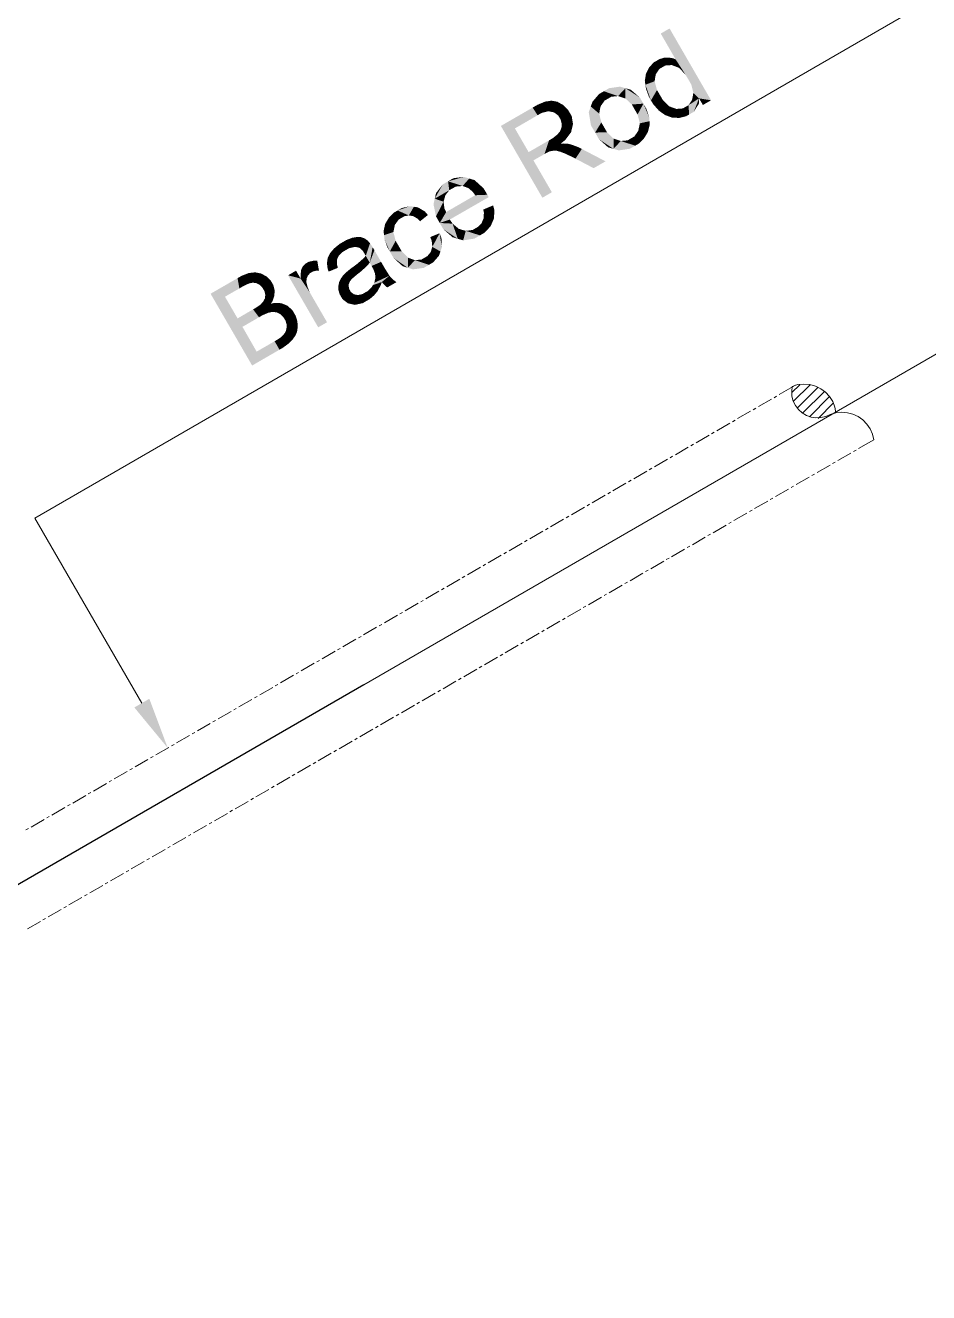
# Model space of a CAD drawing. Header units: millimetres. Extents: x 2 to 579, y 1 to 405.
# Drawn here: x 162.24 to 171.65, y 116.75 to 129.95 of the extents above; entities that cross this region are included whole.
import ezdxf

# ---------------------------------------------------------------- set-up
doc = ezdxf.new("R2010")
doc.units = ezdxf.units.MM
doc.linetypes.add('XKITLINE00', pattern=[0])
doc.layers.add('LinkedObject', color=7, linetype='Continuous', lineweight=0)

# ---------------------------------------------------------------- blocks, each defined once
blk = doc.blocks.new('*A4')
at = {"layer": 'LinkedObject'}
for color, points in [(7, [(168.95, 129.915), (169.013, 129.593), (168.858, 129.862)]), (7, [(168.95, 129.915), (169.114, 129.437), (169.013, 129.593)]), (7, [(169.114, 129.437), (168.95, 129.915), (169.382, 129.167)]), (7, [(168.737, 129.51), (168.843, 129.493), (168.72, 129.477)]), (7, [(168.787, 129.563), (168.843, 129.493), (168.737, 129.51)]), (7, [(168.821, 129.582), (168.843, 129.493), (168.787, 129.563)]), (7, [(168.845, 129.596), (168.905, 129.529), (168.821, 129.582)]), (7, [(168.821, 129.582), (168.905, 129.529), (168.874, 129.511)]), (7, [(168.843, 129.493), (168.821, 129.582), (168.874, 129.511)]), (7, [(168.895, 129.611), (168.905, 129.529), (168.845, 129.596)]), (7, [(168.92, 129.612), (168.905, 129.529), (168.895, 129.611)]), (7, [(168.92, 129.612), (168.973, 129.534), (168.905, 129.529)]), (7, [(168.945, 129.612), (168.973, 129.534), (168.92, 129.612)]), (7, [(168.992, 129.603), (168.973, 129.534), (168.945, 129.612)]), (7, [(169.013, 129.593), (168.973, 129.534), (168.992, 129.603)]), (7, [(168.973, 129.534), (169.013, 129.593), (169.009, 129.52)]), (7, [(169.009, 129.52), (169.013, 129.593), (169.046, 129.506)]), (7, [(169.013, 129.593), (169.114, 129.437), (169.046, 129.506)]), (7, [(168.704, 129.444), (168.8, 129.402), (168.692, 129.37)]), (7, [(168.692, 129.37), (168.8, 129.402), (168.698, 129.329)]), (7, [(168.698, 129.329), (168.8, 129.402), (168.794, 129.365)]), (7, [(168.807, 129.439), (168.704, 129.444), (168.72, 129.477)]), (7, [(168.8, 129.402), (168.704, 129.444), (168.807, 129.439)]), (7, [(168.72, 129.477), (168.843, 129.493), (168.807, 129.439)]), (7, [(169.114, 129.437), (169.382, 129.167), (169.147, 129.382)]), (7, [(169.147, 129.382), (169.382, 129.167), (169.176, 129.331)]), (7, [(168.265, 129.261), (168.129, 129.102), (168.215, 129.232)]), (7, [(168.274, 129.164), (168.129, 129.102), (168.265, 129.261)]), (7, [(168.433, 129.309), (168.265, 129.261), (168.321, 129.293)]), (7, [(168.49, 129.293), (168.265, 129.261), (168.433, 129.309)]), (7, [(168.414, 129.211), (168.265, 129.261), (168.49, 129.293)]), (7, [(168.265, 129.261), (168.343, 129.204), (168.309, 129.184)]), (7, [(168.343, 129.204), (168.265, 129.261), (168.414, 129.211)]), (7, [(168.274, 129.164), (168.265, 129.261), (168.309, 129.184)]), (7, [(168.414, 129.211), (168.49, 129.293), (168.452, 129.198)]), (7, [(168.49, 129.293), (168.49, 129.186), (168.452, 129.198)]), (7, [(168.64, 129.196), (168.49, 129.293), (168.546, 129.277)]), (7, [(168.677, 129.132), (168.49, 129.293), (168.64, 129.196)]), (7, [(168.557, 129.123), (168.49, 129.293), (168.677, 129.132)]), (7, [(168.49, 129.186), (168.49, 129.293), (168.557, 129.123)]), (7, [(168.794, 129.365), (168.756, 129.166), (168.698, 129.329)]), (7, [(168.698, 129.329), (168.756, 129.166), (168.704, 129.288)]), (7, [(168.704, 129.288), (168.756, 129.166), (168.733, 129.207)]), (7, [(168.819, 129.274), (168.756, 129.166), (168.794, 129.365)]), (7, [(168.756, 129.166), (168.819, 129.274), (168.85, 129.221)]), (7, [(169.176, 129.331), (169.382, 129.167), (169.198, 129.244)]), (7, [(169.198, 129.244), (169.257, 129.187), (169.191, 129.207)]), (7, [(169.198, 129.244), (169.382, 129.167), (169.257, 129.187)]), (7, [(167.687, 129.158), (167.524, 129.091), (167.655, 129.154)]), (7, [(167.688, 129.053), (167.524, 129.091), (167.687, 129.158)]), (7, [(167.655, 129.154), (167.524, 129.091), (167.574, 129.12)]), (7, [(167.719, 129.163), (167.717, 129.047), (167.687, 129.158)]), (7, [(167.687, 129.158), (167.717, 129.047), (167.688, 129.053)]), (7, [(167.717, 129.047), (167.719, 129.163), (167.746, 129.041)]), (7, [(167.811, 129.135), (167.719, 129.163), (167.781, 129.152)]), (7, [(167.746, 129.041), (167.719, 129.163), (167.811, 129.135)]), (7, [(167.811, 129.135), (167.79, 129.009), (167.746, 129.041)]), (7, [(167.842, 129.119), (167.79, 129.009), (167.811, 129.135)]), (7, [(167.89, 129.071), (167.79, 129.009), (167.842, 129.119)]), (7, [(168.215, 129.232), (168.129, 129.102), (168.147, 129.152)]), (7, [(168.232, 129.106), (168.129, 129.102), (168.274, 129.164)]), (7, [(168.557, 129.123), (168.677, 129.132), (168.586, 129.072)]), (7, [(168.677, 129.132), (168.617, 129.019), (168.586, 129.072)]), (7, [(168.617, 129.019), (168.677, 129.132), (168.64, 128.927)]), (7, [(168.64, 128.927), (168.677, 129.132), (168.741, 128.949)]), (7, [(168.739, 128.988), (168.677, 129.132), (168.708, 129.079)]), (7, [(168.741, 128.949), (168.677, 129.132), (168.739, 128.988)]), (7, [(168.88, 129.169), (168.756, 129.166), (168.85, 129.221)]), (7, [(168.756, 129.166), (168.88, 129.169), (168.78, 129.125)]), (7, [(168.78, 129.125), (168.88, 129.169), (168.838, 129.06)]), (7, [(168.838, 129.06), (168.88, 129.169), (168.871, 129.036)]), (7, [(168.871, 129.036), (168.88, 129.169), (168.947, 129.104)]), (7, [(169.148, 129.116), (169.153, 129.018), (169.117, 129.099)]), (7, [(169.148, 129.116), (169.257, 129.187), (169.153, 129.018)]), (7, [(169.184, 129.17), (169.257, 129.187), (169.148, 129.116)]), (7, [(169.153, 129.018), (169.257, 129.187), (169.202, 129.047)]), (7, [(169.257, 129.187), (169.184, 129.17), (169.191, 129.207)]), (7, [(169.202, 129.047), (169.257, 129.187), (169.255, 129.131)]), (7, [(169.257, 129.187), (169.382, 129.167), (169.297, 129.118)]), (7, [(167.575, 129.011), (167.193, 128.9), (167.524, 129.091)]), (7, [(167.339, 128.874), (167.193, 128.9), (167.575, 129.011)]), (7, [(167.524, 129.091), (167.617, 129.035), (167.575, 129.011)]), (7, [(167.617, 129.035), (167.524, 129.091), (167.688, 129.053)]), (7, [(167.908, 129.041), (167.79, 129.009), (167.89, 129.071)]), (7, [(167.79, 129.009), (167.908, 129.041), (167.806, 128.982)]), (7, [(167.908, 129.041), (167.816, 128.964), (167.806, 128.982)]), (7, [(167.816, 128.964), (167.908, 129.041), (167.826, 128.925)]), (7, [(167.826, 128.925), (167.908, 129.041), (167.934, 128.877)]), (7, [(167.944, 128.919), (167.908, 129.041), (167.931, 129.001)]), (7, [(167.934, 128.877), (167.908, 129.041), (167.944, 128.919)]), (7, [(168.129, 129.102), (168.175, 128.831), (168.108, 129.042)]), (7, [(168.108, 129.042), (168.175, 128.831), (168.131, 128.906)]), (7, [(168.129, 129.102), (168.232, 129.106), (168.224, 129.067)]), (7, [(168.217, 129.028), (168.175, 128.831), (168.129, 129.102)]), (7, [(168.217, 129.028), (168.129, 129.102), (168.224, 129.067)]), (7, [(168.239, 128.937), (168.175, 128.831), (168.217, 129.028)]), (7, [(168.947, 129.104), (168.975, 128.987), (168.871, 129.036)]), (7, [(168.871, 129.036), (168.975, 128.987), (168.904, 129.013)]), (7, [(168.984, 129.09), (168.975, 128.987), (168.947, 129.104)]), (7, [(168.975, 128.987), (168.984, 129.09), (169.013, 128.985)]), (7, [(169.013, 128.985), (168.984, 129.09), (169.021, 129.077)]), (7, [(169.021, 129.077), (169.153, 129.018), (169.013, 128.985)]), (7, [(169.013, 128.985), (169.153, 129.018), (169.05, 128.983)]), (7, [(169.088, 129.082), (169.153, 129.018), (169.021, 129.077)]), (7, [(169.05, 128.983), (169.153, 129.018), (169.12, 129)]), (7, [(169.153, 129.018), (169.088, 129.082), (169.117, 129.099)]), (7, [(167.482, 128.627), (167.625, 128.152), (167.193, 128.9)]), (7, [(167.193, 128.9), (167.339, 128.874), (167.482, 128.627)]), (7, [(167.793, 128.825), (167.934, 128.877), (167.777, 128.807)]), (7, [(167.924, 128.834), (167.777, 128.807), (167.934, 128.877)]), (7, [(167.808, 128.843), (167.934, 128.877), (167.793, 128.825)]), (7, [(167.934, 128.877), (167.808, 128.843), (167.824, 128.882)]), (7, [(167.825, 128.903), (167.934, 128.877), (167.824, 128.882)]), (7, [(167.826, 128.925), (167.934, 128.877), (167.825, 128.903)]), (7, [(168.175, 128.831), (168.239, 128.937), (168.269, 128.885)]), (7, [(168.299, 128.833), (168.175, 128.831), (168.269, 128.885)]), (7, [(168.704, 128.803), (168.583, 128.79), (168.624, 128.849)]), (7, [(168.632, 128.888), (168.724, 128.837), (168.624, 128.849)]), (7, [(168.624, 128.849), (168.724, 128.837), (168.704, 128.803)]), (7, [(168.741, 128.949), (168.632, 128.888), (168.64, 128.927)]), (7, [(168.743, 128.91), (168.632, 128.888), (168.741, 128.949)]), (7, [(168.724, 128.837), (168.632, 128.888), (168.743, 128.91)]), (7, [(167.647, 128.607), (167.482, 128.627), (167.695, 128.75)]), (7, [(167.647, 128.607), (167.695, 128.75), (167.666, 128.618)]), (7, [(167.666, 128.618), (167.695, 128.75), (167.694, 128.632)]), (7, [(167.694, 128.632), (167.695, 128.75), (167.704, 128.635)]), (7, [(167.745, 128.642), (167.695, 128.75), (167.729, 128.769)]), (7, [(167.704, 128.635), (167.695, 128.75), (167.717, 128.639)]), (7, [(167.717, 128.639), (167.695, 128.75), (167.745, 128.642)]), (7, [(167.777, 128.807), (167.815, 128.715), (167.729, 128.769)]), (7, [(167.745, 128.642), (167.729, 128.769), (167.76, 128.641)]), (7, [(167.729, 128.769), (167.815, 128.715), (167.76, 128.641)]), (7, [(167.76, 128.641), (167.815, 128.715), (167.775, 128.641)]), (7, [(167.815, 128.715), (167.815, 128.63), (167.775, 128.641)]), (7, [(167.864, 128.754), (167.777, 128.807), (167.924, 128.834)]), (7, [(167.815, 128.715), (167.777, 128.807), (167.864, 128.754)]), (7, [(167.84, 128.717), (167.815, 128.63), (167.815, 128.715)]), (7, [(167.815, 128.63), (167.84, 128.717), (167.839, 128.62)]), (7, [(167.839, 128.62), (167.84, 128.717), (167.864, 128.611)]), (7, [(167.896, 128.713), (167.84, 128.717), (167.881, 128.716)]), (7, [(167.864, 128.611), (167.84, 128.717), (167.896, 128.713)]), (7, [(167.896, 128.713), (167.929, 128.58), (167.864, 128.611)]), (7, [(167.929, 128.705), (167.929, 128.58), (167.896, 128.713)]), (7, [(168.299, 128.833), (168.366, 128.661), (168.175, 128.831)]), (7, [(168.175, 128.831), (168.366, 128.661), (168.214, 128.762)]), (7, [(168.214, 128.762), (168.366, 128.661), (168.31, 128.677)]), (7, [(168.367, 128.768), (168.366, 128.661), (168.299, 128.833)]), (7, [(168.366, 128.661), (168.367, 128.768), (168.404, 128.756)]), (7, [(168.442, 128.743), (168.366, 128.661), (168.404, 128.756)]), (7, [(168.442, 128.743), (168.592, 128.694), (168.366, 128.661)]), (7, [(168.514, 128.75), (168.592, 128.694), (168.442, 128.743)]), (7, [(168.592, 128.694), (168.514, 128.75), (168.548, 128.77)]), (7, [(168.583, 128.79), (168.592, 128.694), (168.548, 128.77)]), (7, [(168.683, 128.769), (168.583, 128.79), (168.704, 128.803)]), (7, [(168.628, 128.715), (168.583, 128.79), (168.683, 128.769)]), (7, [(168.592, 128.694), (168.583, 128.79), (168.628, 128.715)]), (7, [(167.482, 128.627), (167.532, 128.541), (167.625, 128.152)]), (7, [(167.532, 128.541), (167.482, 128.627), (167.647, 128.607)]), (7, [(167.999, 128.679), (167.929, 128.58), (167.929, 128.705)]), (7, [(167.929, 128.58), (167.999, 128.679), (167.97, 128.559)]), (7, [(167.97, 128.559), (167.999, 128.679), (168.036, 128.66)]), (7, [(167.97, 128.559), (168.036, 128.66), (168.159, 128.46)]), (7, [(168.159, 128.46), (168.036, 128.66), (168.283, 128.531)]), (7, [(168.366, 128.661), (168.592, 128.694), (168.422, 128.645)]), (7, [(168.422, 128.645), (168.592, 128.694), (168.535, 128.662)]), (7, [(167.625, 128.152), (167.532, 128.541), (167.724, 128.209)]), (7, [(166.643, 128.323), (166.504, 128.142), (166.587, 128.291)]), (7, [(166.655, 128.23), (166.504, 128.142), (166.643, 128.323)]), (7, [(166.807, 128.369), (166.643, 128.323), (166.697, 128.355)]), (7, [(166.863, 128.352), (166.643, 128.323), (166.807, 128.369)]), (7, [(166.794, 128.274), (166.643, 128.323), (166.863, 128.352)]), (7, [(166.643, 128.323), (166.722, 128.268), (166.687, 128.248)]), (7, [(166.722, 128.268), (166.643, 128.323), (166.794, 128.274)]), (7, [(166.655, 128.23), (166.643, 128.323), (166.687, 128.248)]), (7, [(166.794, 128.274), (166.863, 128.352), (166.831, 128.261)]), (7, [(166.863, 128.352), (166.855, 128.252), (166.831, 128.261)]), (7, [(166.855, 128.252), (166.863, 128.352), (166.902, 128.211)]), (7, [(167.013, 128.25), (166.863, 128.352), (166.919, 128.335)]), (7, [(166.902, 128.211), (166.863, 128.352), (167.013, 128.25)]), (7, [(166.587, 128.291), (166.504, 128.142), (166.517, 128.2)]), (7, [(166.615, 128.178), (166.504, 128.142), (166.655, 128.23)]), (7, [(167.054, 128.179), (166.556, 127.889), (167.052, 128.183)]), (7, [(166.623, 128.003), (167.052, 128.183), (166.556, 127.889)]), (7, [(166.925, 128.178), (167.052, 128.183), (166.623, 128.003)]), (7, [(166.902, 128.211), (167.013, 128.25), (166.925, 128.178)]), (7, [(167.052, 128.183), (166.925, 128.178), (167.013, 128.25)]), (7, [(166.246, 128.064), (166.117, 128.019), (166.161, 128.045)]), (7, [(166.287, 128.058), (166.117, 128.019), (166.246, 128.064)]), (7, [(166.234, 127.968), (166.117, 128.019), (166.287, 128.058)]), (7, [(166.234, 127.968), (166.287, 128.058), (166.259, 127.964)]), (7, [(166.287, 128.058), (166.283, 127.959), (166.259, 127.964)]), (7, [(166.283, 127.959), (166.287, 128.058), (166.329, 127.931)]), (7, [(166.401, 128.009), (166.287, 128.058), (166.328, 128.052)]), (7, [(166.433, 127.972), (166.287, 128.058), (166.401, 128.009)]), (7, [(166.329, 127.931), (166.287, 128.058), (166.433, 127.972)]), (7, [(166.504, 128.142), (166.517, 127.958), (166.491, 128.084)]), (7, [(166.605, 128.144), (166.504, 128.142), (166.615, 128.178)]), (7, [(166.504, 128.142), (166.605, 128.144), (166.596, 128.111)]), (7, [(166.596, 128.111), (166.517, 127.958), (166.504, 128.142)]), (7, [(166.605, 128.04), (166.517, 127.958), (166.596, 128.111)]), (7, [(167.061, 128.167), (166.556, 127.889), (167.054, 128.179)]), (7, [(167.066, 128.158), (166.556, 127.889), (167.061, 128.167)]), (7, [(166.661, 127.925), (166.556, 127.889), (167.066, 128.158)]), (7, [(167.112, 128.072), (167.016, 127.994), (167.01, 128.029)]), (7, [(167.012, 127.935), (167.112, 128.072), (167.121, 127.936)]), (7, [(167.016, 127.994), (167.112, 128.072), (167.012, 127.935)]), (7, [(167.121, 127.936), (167.112, 128.072), (167.125, 128.024)]), (7, [(166.027, 127.946), (166.13, 127.926), (166.007, 127.912)]), (7, [(166.007, 127.912), (166.13, 127.926), (166.088, 127.869)]), (7, [(166.082, 127.999), (166.13, 127.926), (166.027, 127.946)]), (7, [(166.117, 128.019), (166.13, 127.926), (166.082, 127.999)]), (7, [(166.117, 128.019), (166.187, 127.959), (166.165, 127.946)]), (7, [(166.187, 127.959), (166.117, 128.019), (166.234, 127.968)]), (7, [(166.13, 127.926), (166.117, 128.019), (166.165, 127.946)]), (7, [(166.329, 127.931), (166.433, 127.972), (166.351, 127.907)]), (7, [(166.517, 127.958), (166.605, 128.04), (166.623, 128.003)]), (7, [(166.623, 128.003), (166.556, 127.889), (166.517, 127.958)]), (7, [(166.69, 127.882), (166.556, 127.889), (166.661, 127.925)]), (7, [(167.002, 127.912), (167.121, 127.936), (166.992, 127.888)]), (7, [(167.103, 127.895), (166.992, 127.888), (167.121, 127.936)]), (7, [(167.012, 127.935), (167.121, 127.936), (167.002, 127.912)]), (7, [(165.987, 127.878), (166.081, 127.831), (165.971, 127.803)]), (7, [(165.971, 127.803), (166.081, 127.831), (165.976, 127.762)]), (7, [(165.976, 127.762), (166.081, 127.831), (166.073, 127.794)]), (7, [(166.073, 127.794), (166.036, 127.592), (165.976, 127.762)]), (7, [(166.088, 127.869), (165.987, 127.878), (166.007, 127.912)]), (7, [(166.081, 127.831), (165.987, 127.878), (166.088, 127.869)]), (7, [(166.097, 127.703), (166.036, 127.592), (166.073, 127.794)]), (7, [(166.556, 127.889), (166.744, 127.724), (166.594, 127.823)]), (7, [(166.69, 127.882), (166.744, 127.724), (166.556, 127.889)]), (7, [(166.594, 127.823), (166.744, 127.724), (166.689, 127.741)]), (7, [(166.754, 127.828), (166.744, 127.724), (166.69, 127.882)]), (7, [(166.744, 127.724), (166.754, 127.828), (166.8, 127.708)]), (7, [(166.791, 127.817), (166.8, 127.708), (166.754, 127.828)]), (7, [(166.827, 127.807), (166.8, 127.708), (166.791, 127.817)]), (7, [(166.827, 127.807), (166.975, 127.76), (166.8, 127.708)]), (7, [(166.898, 127.816), (166.975, 127.76), (166.827, 127.807)]), (7, [(166.931, 127.835), (166.975, 127.76), (166.898, 127.816)]), (7, [(166.957, 127.85), (166.975, 127.76), (166.931, 127.835)]), (7, [(166.957, 127.85), (167.103, 127.895), (166.975, 127.76)]), (7, [(166.992, 127.888), (167.103, 127.895), (166.957, 127.85)]), (7, [(166.975, 127.76), (167.103, 127.895), (167.022, 127.787)]), (7, [(167.022, 127.787), (167.103, 127.895), (167.086, 127.855)]), (7, [(165.512, 127.67), (165.435, 127.6), (165.456, 127.624)]), (7, [(165.545, 127.587), (165.435, 127.6), (165.512, 127.67)]), (7, [(165.547, 127.69), (165.612, 127.626), (165.512, 127.67)]), (7, [(165.545, 127.587), (165.512, 127.67), (165.577, 127.606)]), (7, [(165.577, 127.606), (165.512, 127.67), (165.612, 127.626)]), (7, [(165.669, 127.739), (165.547, 127.69), (165.642, 127.734)]), (7, [(165.673, 127.64), (165.547, 127.69), (165.669, 127.739)]), (7, [(165.642, 127.734), (165.547, 127.69), (165.581, 127.71)]), (7, [(165.612, 127.626), (165.547, 127.69), (165.673, 127.64)]), (7, [(165.739, 127.741), (165.669, 127.739), (165.695, 127.743)]), (7, [(165.756, 127.734), (165.669, 127.739), (165.739, 127.741)]), (7, [(165.673, 127.64), (165.669, 127.739), (165.7, 127.635)]), (7, [(165.7, 127.635), (165.669, 127.739), (165.719, 127.631)]), (7, [(165.669, 127.739), (165.755, 127.599), (165.719, 127.631)]), (7, [(165.756, 127.734), (165.755, 127.599), (165.669, 127.739)]), (7, [(165.774, 127.728), (165.755, 127.599), (165.756, 127.734)]), (7, [(165.806, 127.705), (165.755, 127.599), (165.774, 127.728)]), (7, [(165.821, 127.688), (165.755, 127.599), (165.806, 127.705)]), (7, [(165.755, 127.599), (165.821, 127.688), (165.83, 127.678)]), (7, [(165.755, 127.599), (165.83, 127.678), (165.771, 127.571)]), (7, [(165.771, 127.571), (165.83, 127.678), (165.773, 127.568)]), (7, [(165.773, 127.568), (165.83, 127.678), (165.779, 127.556)]), (7, [(165.779, 127.556), (165.83, 127.678), (165.785, 127.547)]), (7, [(165.785, 127.547), (165.83, 127.678), (165.827, 127.475)]), (7, [(165.857, 127.637), (165.827, 127.475), (165.83, 127.678)]), (7, [(165.976, 127.762), (166.036, 127.592), (165.98, 127.721)]), (7, [(165.98, 127.721), (166.036, 127.592), (166.01, 127.636)]), (7, [(166.036, 127.592), (166.097, 127.703), (166.128, 127.649)]), (7, [(166.554, 127.782), (166.472, 127.705), (166.457, 127.742)]), (7, [(166.472, 127.705), (166.554, 127.782), (166.479, 127.64)]), (7, [(166.479, 127.64), (166.554, 127.782), (166.563, 127.592)]), (7, [(166.578, 127.636), (166.554, 127.782), (166.574, 127.731)]), (7, [(166.563, 127.592), (166.554, 127.782), (166.578, 127.636)]), (7, [(166.8, 127.708), (166.975, 127.76), (166.916, 127.726)]), (7, [(165.495, 127.528), (165.385, 127.498), (165.504, 127.548)]), (7, [(165.389, 127.524), (165.504, 127.548), (165.385, 127.498)]), (7, [(165.486, 127.508), (165.385, 127.498), (165.495, 127.528)]), (7, [(165.414, 127.575), (165.504, 127.548), (165.389, 127.524)]), (7, [(165.435, 127.6), (165.504, 127.548), (165.414, 127.575)]), (7, [(165.504, 127.548), (165.435, 127.6), (165.545, 127.587)]), (7, [(165.785, 127.547), (165.827, 127.475), (165.764, 127.522)]), (7, [(165.875, 127.606), (165.827, 127.475), (165.857, 127.637)]), (7, [(165.875, 127.606), (165.846, 127.441), (165.827, 127.475)]), (7, [(165.945, 127.484), (165.846, 127.441), (165.875, 127.606)]), (7, [(166.16, 127.594), (166.036, 127.592), (166.128, 127.649)]), (7, [(166.16, 127.594), (166.224, 127.422), (166.036, 127.592)]), (7, [(166.036, 127.592), (166.224, 127.422), (166.075, 127.524)]), (7, [(166.075, 127.524), (166.224, 127.422), (166.169, 127.439)]), (7, [(166.227, 127.527), (166.224, 127.422), (166.16, 127.594)]), (7, [(166.224, 127.422), (166.227, 127.527), (166.262, 127.514)]), (7, [(166.444, 127.453), (166.366, 127.508), (166.399, 127.528)]), (7, [(166.426, 127.543), (166.444, 127.453), (166.399, 127.528)]), (7, [(166.426, 127.543), (166.563, 127.592), (166.444, 127.453)]), (7, [(166.462, 127.586), (166.563, 127.592), (166.426, 127.543)]), (7, [(166.444, 127.453), (166.563, 127.592), (166.488, 127.479)]), (7, [(166.563, 127.592), (166.462, 127.586), (166.47, 127.613)]), (7, [(166.479, 127.64), (166.563, 127.592), (166.47, 127.613)]), (7, [(166.488, 127.479), (166.563, 127.592), (166.548, 127.548)]), (7, [(165.107, 127.31), (164.976, 127.344), (165.059, 127.392)]), (7, [(165.113, 127.402), (165.107, 127.31), (165.106, 127.348)]), (7, [(165.121, 127.419), (165.107, 127.31), (165.113, 127.402)]), (7, [(165.204, 127.365), (165.107, 127.31), (165.121, 127.419)]), (7, [(165.129, 127.436), (165.219, 127.374), (165.121, 127.419)]), (7, [(165.121, 127.419), (165.219, 127.374), (165.204, 127.365)]), (7, [(165.153, 127.462), (165.219, 127.374), (165.129, 127.436)]), (7, [(165.169, 127.472), (165.219, 127.374), (165.153, 127.462)]), (7, [(165.248, 127.497), (165.169, 127.472), (165.192, 127.485)]), (7, [(165.28, 127.497), (165.169, 127.472), (165.248, 127.497)]), (7, [(165.275, 127.393), (165.169, 127.472), (165.28, 127.497)]), (7, [(165.169, 127.472), (165.236, 127.384), (165.219, 127.374)]), (7, [(165.236, 127.384), (165.169, 127.472), (165.275, 127.393)]), (7, [(165.275, 127.393), (165.28, 127.497), (165.298, 127.393)]), (7, [(165.385, 127.498), (165.399, 127.382), (165.381, 127.472)]), (7, [(165.381, 127.472), (165.399, 127.382), (165.388, 127.414)]), (7, [(165.486, 127.508), (165.399, 127.382), (165.385, 127.498)]), (7, [(165.486, 127.454), (165.399, 127.382), (165.486, 127.508)]), (7, [(165.399, 127.382), (165.486, 127.454), (165.495, 127.422)]), (7, [(165.614, 127.402), (165.671, 127.333), (165.577, 127.371)]), (7, [(165.639, 127.421), (165.697, 127.354), (165.614, 127.402)]), (7, [(165.614, 127.402), (165.697, 127.354), (165.671, 127.333)]), (7, [(165.691, 127.459), (165.743, 127.39), (165.639, 127.421)]), (7, [(165.639, 127.421), (165.743, 127.39), (165.697, 127.354)]), (7, [(165.764, 127.522), (165.827, 127.475), (165.691, 127.459)]), (7, [(165.691, 127.459), (165.827, 127.475), (165.743, 127.39)]), (7, [(165.743, 127.39), (165.827, 127.475), (165.807, 127.451)]), (7, [(165.945, 127.484), (165.863, 127.411), (165.846, 127.441)]), (7, [(165.863, 127.411), (165.945, 127.484), (165.882, 127.361)]), (7, [(165.874, 127.266), (165.982, 127.42), (166.032, 127.34)]), (7, [(165.886, 127.315), (165.982, 127.42), (165.874, 127.266)]), (7, [(165.882, 127.361), (165.945, 127.484), (165.982, 127.42)]), (7, [(165.982, 127.42), (165.884, 127.341), (165.882, 127.361)]), (7, [(165.884, 127.341), (165.982, 127.42), (165.886, 127.315)]), (7, [(166.297, 127.502), (166.224, 127.422), (166.262, 127.514)]), (7, [(166.297, 127.502), (166.444, 127.453), (166.224, 127.422)]), (7, [(166.224, 127.422), (166.444, 127.453), (166.278, 127.406)]), (7, [(166.278, 127.406), (166.444, 127.453), (166.389, 127.421)]), (7, [(166.366, 127.508), (166.444, 127.453), (166.297, 127.502)]), (7, [(164.469, 127.207), (164.169, 127.152), (164.45, 127.314)]), (7, [(164.493, 127.339), (164.569, 127.259), (164.45, 127.314)]), (7, [(164.45, 127.314), (164.569, 127.259), (164.509, 127.231)]), (7, [(164.469, 127.207), (164.45, 127.314), (164.509, 127.231)]), (7, [(164.568, 127.368), (164.569, 127.259), (164.493, 127.339)]), (7, [(164.609, 127.267), (164.568, 127.368), (164.601, 127.371)]), (7, [(164.569, 127.259), (164.568, 127.368), (164.589, 127.263)]), (7, [(164.589, 127.263), (164.568, 127.368), (164.609, 127.267)]), (7, [(164.633, 127.375), (164.645, 127.263), (164.601, 127.371)]), (7, [(164.601, 127.371), (164.645, 127.263), (164.609, 127.267)]), (7, [(164.694, 127.363), (164.645, 127.263), (164.633, 127.375)]), (7, [(164.722, 127.348), (164.645, 127.263), (164.694, 127.363)]), (7, [(164.645, 127.263), (164.722, 127.348), (164.662, 127.254)]), (7, [(164.722, 127.348), (164.68, 127.245), (164.662, 127.254)]), (7, [(164.68, 127.245), (164.722, 127.348), (164.707, 127.217)]), (7, [(164.707, 127.217), (164.722, 127.348), (164.809, 127.266)]), (7, [(164.809, 127.266), (164.718, 127.199), (164.707, 127.217)]), (7, [(164.718, 127.199), (164.809, 127.266), (164.73, 127.179)]), (7, [(164.794, 127.292), (164.722, 127.348), (164.751, 127.333)]), (7, [(164.809, 127.266), (164.722, 127.348), (164.794, 127.292)]), (7, [(164.73, 127.179), (164.809, 127.266), (164.739, 127.141)]), (7, [(164.739, 127.141), (164.809, 127.266), (164.835, 127.161)]), (7, [(164.836, 127.19), (164.809, 127.266), (164.823, 127.242)]), (7, [(164.835, 127.161), (164.809, 127.266), (164.836, 127.19)]), (7, [(164.976, 127.344), (165.107, 127.31), (165.29, 126.802)]), (7, [(165.183, 127.341), (165.107, 127.31), (165.204, 127.365)]), (7, [(165.176, 127.325), (165.107, 127.31), (165.183, 127.341)]), (7, [(165.169, 127.309), (165.107, 127.31), (165.176, 127.325)]), (7, [(165.201, 127.168), (165.382, 126.855), (165.107, 127.31)]), (7, [(165.201, 127.168), (165.107, 127.31), (165.178, 127.226)]), (7, [(165.178, 127.226), (165.107, 127.31), (165.171, 127.255)]), (7, [(165.171, 127.255), (165.107, 127.31), (165.167, 127.274)]), (7, [(165.167, 127.274), (165.107, 127.31), (165.169, 127.309)]), (7, [(165.29, 126.802), (165.107, 127.31), (165.382, 126.855)]), (7, [(165.508, 127.273), (165.608, 127.238), (165.5, 127.233)]), (7, [(165.609, 127.252), (165.508, 127.273), (165.517, 127.292)]), (7, [(165.608, 127.238), (165.508, 127.273), (165.609, 127.252)]), (7, [(165.526, 127.31), (165.618, 127.277), (165.517, 127.292)]), (7, [(165.517, 127.292), (165.618, 127.277), (165.609, 127.252)]), (7, [(165.55, 127.344), (165.618, 127.277), (165.526, 127.31)]), (7, [(165.566, 127.36), (165.618, 127.277), (165.55, 127.344)]), (7, [(165.577, 127.371), (165.636, 127.301), (165.566, 127.36)]), (7, [(165.618, 127.277), (165.566, 127.36), (165.627, 127.289)]), (7, [(165.627, 127.289), (165.566, 127.36), (165.636, 127.301)]), (7, [(165.577, 127.371), (165.671, 127.333), (165.636, 127.301)]), (7, [(165.953, 127.274), (165.846, 127.219), (165.86, 127.242)]), (7, [(165.94, 127.238), (165.846, 127.219), (165.953, 127.274)]), (7, [(166.032, 127.34), (165.953, 127.274), (165.86, 127.242)]), (7, [(165.874, 127.266), (166.032, 127.34), (165.86, 127.242)]), (7, [(165.953, 127.274), (166.032, 127.34), (165.966, 127.256)]), (7, [(165.966, 127.256), (166.032, 127.34), (166.045, 127.325)]), (7, [(166.045, 127.325), (165.995, 127.228), (165.966, 127.256)]), (7, [(166.058, 127.31), (165.995, 127.228), (166.045, 127.325)]), (7, [(166.058, 127.31), (166.01, 127.218), (165.995, 127.228)]), (7, [(166.088, 127.284), (166.01, 127.218), (166.058, 127.31)]), (7, [(166.01, 127.218), (166.088, 127.284), (166.106, 127.273)]), (7, [(164.319, 127.121), (164.169, 127.152), (164.469, 127.207)]), (7, [(164.169, 127.152), (164.501, 126.807), (164.602, 126.404)]), (7, [(164.45, 126.895), (164.501, 126.807), (164.169, 127.152)]), (7, [(164.169, 127.152), (164.319, 127.121), (164.45, 126.895)]), (7, [(164.835, 127.161), (164.735, 127.104), (164.739, 127.141)]), (7, [(164.834, 127.132), (164.735, 127.104), (164.835, 127.161)]), (7, [(164.815, 127.075), (164.735, 127.104), (164.834, 127.132)]), (7, [(165.5, 127.211), (165.608, 127.238), (165.608, 127.225)]), (7, [(165.5, 127.233), (165.608, 127.238), (165.5, 127.211)]), (7, [(165.608, 127.225), (165.524, 127.128), (165.5, 127.211)]), (7, [(165.5, 127.211), (165.524, 127.128), (165.501, 127.19)]), (7, [(165.501, 127.19), (165.524, 127.128), (165.513, 127.148)]), (7, [(165.614, 127.199), (165.524, 127.128), (165.608, 127.225)]), (7, [(165.524, 127.128), (165.614, 127.199), (165.621, 127.187)]), (7, [(165.631, 127.169), (165.524, 127.128), (165.621, 127.187)]), (7, [(165.524, 127.128), (165.631, 127.169), (165.544, 127.094)]), (7, [(165.544, 127.094), (165.631, 127.169), (165.6, 127.052)]), (7, [(165.6, 127.052), (165.631, 127.169), (165.637, 127.044)]), (7, [(165.637, 127.044), (165.631, 127.169), (165.663, 127.146)]), (7, [(165.663, 127.146), (165.673, 127.036), (165.637, 127.044)]), (7, [(165.684, 127.142), (165.673, 127.036), (165.663, 127.146)]), (7, [(165.705, 127.138), (165.673, 127.036), (165.684, 127.142)]), (7, [(165.673, 127.036), (165.705, 127.138), (165.754, 127.054)]), (7, [(165.799, 127.08), (165.705, 127.138), (165.753, 127.149)]), (7, [(165.754, 127.054), (165.705, 127.138), (165.799, 127.08)]), (7, [(165.779, 127.165), (165.826, 127.096), (165.753, 127.149)]), (7, [(165.753, 127.149), (165.826, 127.096), (165.799, 127.08)]), (7, [(165.806, 127.18), (165.826, 127.096), (165.779, 127.165)]), (7, [(165.89, 127.156), (165.806, 127.18), (165.846, 127.219)]), (7, [(165.871, 127.134), (165.806, 127.18), (165.89, 127.156)]), (7, [(165.826, 127.096), (165.806, 127.18), (165.871, 127.134)]), (7, [(165.908, 127.179), (165.846, 127.219), (165.94, 127.238)]), (7, [(165.89, 127.156), (165.846, 127.219), (165.908, 127.179)]), (7, [(164.71, 126.928), (164.612, 126.989), (164.645, 127.008)]), (7, [(164.645, 127.008), (164.796, 127.047), (164.71, 126.928)]), (7, [(164.689, 127.039), (164.796, 127.047), (164.645, 127.008)]), (7, [(164.701, 127.052), (164.815, 127.075), (164.689, 127.039)]), (7, [(164.796, 127.047), (164.689, 127.039), (164.815, 127.075)]), (7, [(164.717, 127.069), (164.815, 127.075), (164.701, 127.052)]), (7, [(164.71, 126.928), (164.796, 127.047), (164.768, 126.953)]), (7, [(164.735, 127.104), (164.815, 127.075), (164.717, 127.069)]), (7, [(164.796, 127.047), (164.813, 126.963), (164.768, 126.953)]), (7, [(164.907, 127.053), (164.796, 127.047), (164.836, 127.057)]), (7, [(164.856, 126.958), (164.796, 127.047), (164.907, 127.053)]), (7, [(164.813, 126.963), (164.796, 127.047), (164.856, 126.958)]), (7, [(164.856, 126.958), (164.907, 127.053), (164.876, 126.949)]), (7, [(164.876, 126.949), (164.907, 127.053), (164.895, 126.94)]), (7, [(164.895, 126.94), (164.907, 127.053), (164.939, 127.04)]), (7, [(164.939, 127.04), (164.927, 126.909), (164.895, 126.94)]), (7, [(164.971, 127.026), (164.927, 126.909), (164.939, 127.04)]), (7, [(165.022, 126.98), (164.927, 126.909), (164.971, 127.026)]), (7, [(164.674, 126.907), (164.45, 126.895), (164.612, 126.989)]), (7, [(164.501, 126.807), (164.45, 126.895), (164.674, 126.907)]), (7, [(164.674, 126.907), (164.612, 126.989), (164.71, 126.928)]), (7, [(165.041, 126.947), (164.927, 126.909), (165.022, 126.98)]), (7, [(164.927, 126.909), (165.041, 126.947), (164.939, 126.889)]), (7, [(165.041, 126.947), (164.95, 126.871), (164.939, 126.889)]), (7, [(164.95, 126.871), (165.041, 126.947), (164.96, 126.835)]), (7, [(164.96, 126.835), (165.041, 126.947), (165.075, 126.837)]), (7, [(165.073, 126.866), (165.041, 126.947), (165.056, 126.921)]), (7, [(165.075, 126.837), (165.041, 126.947), (165.073, 126.866)]), (7, [(164.602, 126.404), (164.501, 126.807), (164.649, 126.549)]), (7, [(164.94, 126.74), (165.051, 126.714), (164.917, 126.713)]), (7, [(165.061, 126.735), (164.94, 126.74), (164.954, 126.767)]), (7, [(165.051, 126.714), (164.94, 126.74), (165.061, 126.735)]), (7, [(164.961, 126.799), (165.07, 126.757), (164.954, 126.767)]), (7, [(164.954, 126.767), (165.07, 126.757), (165.061, 126.735)]), (7, [(165.075, 126.837), (164.961, 126.799), (164.96, 126.835)]), (7, [(165.077, 126.808), (164.961, 126.799), (165.075, 126.837)]), (7, [(165.07, 126.757), (164.961, 126.799), (165.077, 126.808)]), (7, [(164.836, 126.657), (164.887, 126.569), (164.649, 126.549)]), (7, [(164.86, 126.671), (164.922, 126.589), (164.836, 126.657)]), (7, [(164.836, 126.657), (164.922, 126.589), (164.887, 126.569)]), (7, [(164.893, 126.692), (164.979, 126.631), (164.86, 126.671)]), (7, [(164.86, 126.671), (164.979, 126.631), (164.922, 126.589)]), (7, [(164.902, 126.7), (164.979, 126.631), (164.893, 126.692)]), (7, [(165, 126.651), (164.902, 126.7), (164.917, 126.713)]), (7, [(164.979, 126.631), (164.902, 126.7), (165, 126.651)]), (7, [(164.917, 126.713), (165.051, 126.714), (165, 126.651)]), (7, [(165, 126.651), (165.051, 126.714), (165.021, 126.672)]), (7, [(164.649, 126.549), (164.887, 126.569), (164.602, 126.404)]), (6, [(163.375, 122.842), (163.531, 122.933), (163.723, 122.42)])]:
    blk.add_hatch(color=color, dxfattribs=at).paths.add_polyline_path(points, flags=17)
at = {"layer": 'LinkedObject', "color": 6, "linetype": 'XKITLINE00', "lineweight": 0}
for p, q in [((162.34, 124.814), (171.499, 130.108)), ((160.081, 119.795), (174.902, 128.361)), ((163.453, 122.888), (162.34, 124.814))]:
    blk.add_line(p, q, dxfattribs=at)
at = {"layer": 'LinkedObject', "color": 1, "linetype": 'XKITLINE00', "lineweight": 0}
for p, q in [((170.225, 126.123), (170.306, 126.204)), ((170.242, 126.032), (170.413, 126.203)), ((170.28, 125.961), (170.496, 126.177)), ((170.335, 125.908), (170.563, 126.135)), ((170.406, 125.87), (170.617, 126.081)), ((170.499, 125.854), (170.658, 126.014))]:
    blk.add_line(p, q, dxfattribs=at)
at = {"layer": 'LinkedObject', "color": 3, "linetype": 'XKITLINE00', "lineweight": 0}
for p, q in [((170.287, 126.205), (170.228, 126.187)), ((170.348, 126.211), (170.287, 126.205)), ((170.41, 126.207), (170.348, 126.211)), ((170.469, 126.19), (170.41, 126.207)), ((170.228, 126.187), (170.222, 126.136)), ((170.222, 126.136), (170.225, 126.084)), ((170.225, 126.084), (170.239, 126.034)), ((170.525, 126.163), (170.469, 126.19)), ((170.574, 126.126), (170.525, 126.163)), ((170.616, 126.081), (170.574, 126.126)), ((170.649, 126.029), (170.616, 126.081)), ((170.239, 126.034), (170.262, 125.988)), ((170.262, 125.988), (170.293, 125.946)), ((170.293, 125.946), (170.331, 125.912)), ((170.671, 125.971), (170.649, 126.029)), ((170.683, 125.91), (170.671, 125.971)), ((170.331, 125.912), (170.375, 125.885)), ((170.375, 125.885), (170.424, 125.867)), ((170.424, 125.867), (170.475, 125.859)), ((170.475, 125.859), (170.527, 125.861)), ((170.527, 125.861), (170.577, 125.872)), ((170.577, 125.872), (170.624, 125.893)), ((170.682, 125.91), (170.624, 125.893)), ((170.742, 125.917), (170.682, 125.91)), ((170.802, 125.913), (170.742, 125.917)), ((170.86, 125.898), (170.802, 125.913)), ((170.915, 125.873), (170.86, 125.898)), ((170.964, 125.838), (170.915, 125.873)), ((171.006, 125.795), (170.964, 125.838)), ((171.04, 125.745), (171.006, 125.795)), ((171.064, 125.69), (171.04, 125.745)), ((171.078, 125.631), (171.064, 125.69))]:
    blk.add_line(p, q, dxfattribs=at)
at = {"layer": 'LinkedObject', "color": 9, "linetype": 'XKITLINE00', "lineweight": 0}
for p, q in [((170.038, 126.069), (170.065, 126.085)), ((170.092, 126.101), (170.261, 126.198)), ((169.821, 125.944), (169.848, 125.96)), ((169.875, 125.976), (170.011, 126.054)), ((169.605, 125.819), (169.632, 125.835)), ((169.659, 125.851), (169.794, 125.929)), ((169.226, 125.6), (169.361, 125.679)), ((169.388, 125.694), (169.415, 125.71)), ((169.442, 125.725), (169.578, 125.804)), ((169.01, 125.475), (169.145, 125.553)), ((169.172, 125.569), (169.199, 125.585)), ((170.919, 125.539), (171.078, 125.631)), ((168.793, 125.35), (168.928, 125.428)), ((168.955, 125.444), (168.982, 125.46)), ((170.702, 125.414), (170.837, 125.492)), ((170.865, 125.508), (170.892, 125.523)), ((168.577, 125.225), (168.712, 125.303)), ((168.739, 125.319), (168.766, 125.335)), ((170.486, 125.289), (170.621, 125.367)), ((170.648, 125.383), (170.675, 125.398)), ((168.36, 125.1), (168.495, 125.178)), ((168.523, 125.194), (168.55, 125.209)), ((170.215, 125.133), (170.242, 125.148)), ((170.269, 125.164), (170.405, 125.242)), ((170.432, 125.258), (170.459, 125.273)), ((168.144, 124.975), (168.279, 125.053)), ((168.306, 125.069), (168.333, 125.084)), ((169.999, 125.007), (170.026, 125.023)), ((170.053, 125.039), (170.188, 125.117)), ((167.927, 124.85), (168.063, 124.928)), ((168.09, 124.944), (168.117, 124.959)), ((169.782, 124.882), (169.809, 124.898)), ((169.836, 124.914), (169.972, 124.992)), ((167.711, 124.725), (167.846, 124.803)), ((167.873, 124.818), (167.9, 124.834)), ((169.566, 124.757), (169.593, 124.773)), ((169.62, 124.789), (169.755, 124.867)), ((167.494, 124.6), (167.63, 124.678)), ((167.657, 124.693), (167.684, 124.709)), ((169.349, 124.632), (169.376, 124.648)), ((169.403, 124.663), (169.539, 124.742)), ((167.278, 124.474), (167.413, 124.553)), ((167.44, 124.568), (167.467, 124.584)), ((168.971, 124.413), (169.106, 124.491)), ((169.133, 124.507), (169.16, 124.523)), ((169.187, 124.538), (169.322, 124.617)), ((167.061, 124.349), (167.197, 124.428)), ((167.224, 124.443), (167.251, 124.459)), ((168.754, 124.288), (168.889, 124.366)), ((168.916, 124.382), (168.944, 124.398)), ((166.845, 124.224), (166.98, 124.302)), ((167.007, 124.318), (167.034, 124.334)), ((168.538, 124.163), (168.673, 124.241)), ((168.7, 124.257), (168.727, 124.272)), ((166.629, 124.099), (166.764, 124.177)), ((166.791, 124.193), (166.818, 124.209)), ((168.321, 124.038), (168.457, 124.116)), ((168.484, 124.132), (168.511, 124.147)), ((166.358, 123.943), (166.385, 123.958)), ((166.412, 123.974), (166.547, 124.052)), ((166.574, 124.068), (166.602, 124.084)), ((168.105, 123.913), (168.24, 123.991)), ((168.267, 124.007), (168.294, 124.022)), ((166.142, 123.818), (166.169, 123.833)), ((166.196, 123.849), (166.331, 123.927)), ((167.888, 123.788), (168.024, 123.866)), ((168.051, 123.882), (168.078, 123.897)), ((165.925, 123.693), (165.952, 123.708)), ((165.979, 123.724), (166.115, 123.802)), ((167.672, 123.663), (167.807, 123.741)), ((167.834, 123.756), (167.861, 123.772)), ((165.709, 123.567), (165.736, 123.583)), ((165.763, 123.599), (165.898, 123.677)), ((167.455, 123.538), (167.591, 123.616)), ((167.618, 123.631), (167.645, 123.647)), ((165.492, 123.442), (165.519, 123.458)), ((165.546, 123.474), (165.682, 123.552)), ((167.239, 123.412), (167.374, 123.491)), ((167.401, 123.506), (167.428, 123.522)), ((165.113, 123.223), (165.249, 123.302)), ((165.276, 123.317), (165.303, 123.333)), ((165.33, 123.349), (165.465, 123.427)), ((167.023, 123.287), (167.158, 123.366)), ((167.185, 123.381), (167.212, 123.397)), ((164.897, 123.098), (165.032, 123.177)), ((165.059, 123.192), (165.086, 123.208)), ((166.806, 123.162), (166.941, 123.24)), ((166.968, 123.256), (166.995, 123.272)), ((165.766, 123.081), (154.806, 116.747)), ((164.681, 122.973), (164.816, 123.051)), ((164.843, 123.067), (164.87, 123.083)), ((166.59, 123.037), (166.725, 123.115)), ((166.752, 123.131), (166.779, 123.147)), ((164.464, 122.848), (164.599, 122.926)), ((164.626, 122.942), (164.653, 122.958)), ((166.373, 122.912), (166.508, 122.99)), ((166.536, 123.006), (166.563, 123.022)), ((164.248, 122.723), (164.383, 122.801)), ((164.41, 122.817), (164.437, 122.833)), ((166.103, 122.756), (166.13, 122.771)), ((166.157, 122.787), (166.292, 122.865)), ((166.319, 122.881), (166.346, 122.896)), ((164.031, 122.598), (164.166, 122.676)), ((164.194, 122.692), (164.221, 122.707)), ((165.886, 122.631), (165.913, 122.646)), ((165.94, 122.662), (166.076, 122.74)), ((163.815, 122.473), (163.95, 122.551)), ((163.977, 122.567), (164.004, 122.582)), ((165.67, 122.505), (165.697, 122.521)), ((165.724, 122.537), (165.859, 122.615)), ((163.598, 122.348), (163.734, 122.426)), ((163.761, 122.442), (163.788, 122.457)), ((165.453, 122.38), (165.48, 122.396)), ((165.507, 122.412), (165.643, 122.49)), ((163.382, 122.223), (163.517, 122.301)), ((163.544, 122.316), (163.571, 122.332)), ((165.237, 122.255), (165.264, 122.271)), ((165.291, 122.287), (165.426, 122.365)), ((163.165, 122.098), (163.301, 122.176)), ((163.328, 122.191), (163.355, 122.207)), ((164.858, 122.036), (164.993, 122.115)), ((165.02, 122.13), (165.047, 122.146)), ((165.075, 122.161), (165.21, 122.24)), ((162.949, 121.972), (163.084, 122.051)), ((163.111, 122.066), (163.138, 122.082)), ((164.642, 121.911), (164.777, 121.989)), ((164.804, 122.005), (164.831, 122.021)), ((162.733, 121.847), (162.868, 121.926)), ((162.895, 121.941), (162.922, 121.957)), ((164.425, 121.786), (164.56, 121.864)), ((164.588, 121.88), (164.615, 121.896)), ((162.516, 121.722), (162.651, 121.8)), ((162.678, 121.816), (162.705, 121.832)), ((164.209, 121.661), (164.344, 121.739)), ((164.371, 121.755), (164.398, 121.771)), ((162.3, 121.597), (162.435, 121.675)), ((162.462, 121.691), (162.489, 121.707)), ((163.992, 121.536), (164.128, 121.614)), ((164.155, 121.63), (164.182, 121.645)), ((162.245, 121.566), (162.273, 121.582)), ((163.776, 121.411), (163.911, 121.489)), ((163.938, 121.505), (163.965, 121.52)), ((163.559, 121.286), (163.695, 121.364)), ((163.722, 121.38), (163.749, 121.395)), ((163.343, 121.161), (163.478, 121.239)), ((163.505, 121.254), (163.532, 121.27)), ((163.126, 121.036), (163.262, 121.114)), ((163.289, 121.129), (163.316, 121.145)), ((162.91, 120.91), (163.045, 120.989)), ((163.072, 121.004), (163.099, 121.02)), ((162.694, 120.785), (162.829, 120.864)), ((162.856, 120.879), (162.883, 120.895)), ((162.477, 120.66), (162.612, 120.738)), ((162.639, 120.754), (162.667, 120.77)), ((162.261, 120.535), (162.396, 120.613)), ((162.423, 120.629), (162.45, 120.645))]:
    blk.add_line(p, q, dxfattribs=at)

msp = doc.modelspace()

# ---------------------------------------------------------------- block references
at = {"lineweight": 0}
msp.add_blockref('*A4', (0, 0), dxfattribs=at)

doc.saveas('drawing.dxf')
